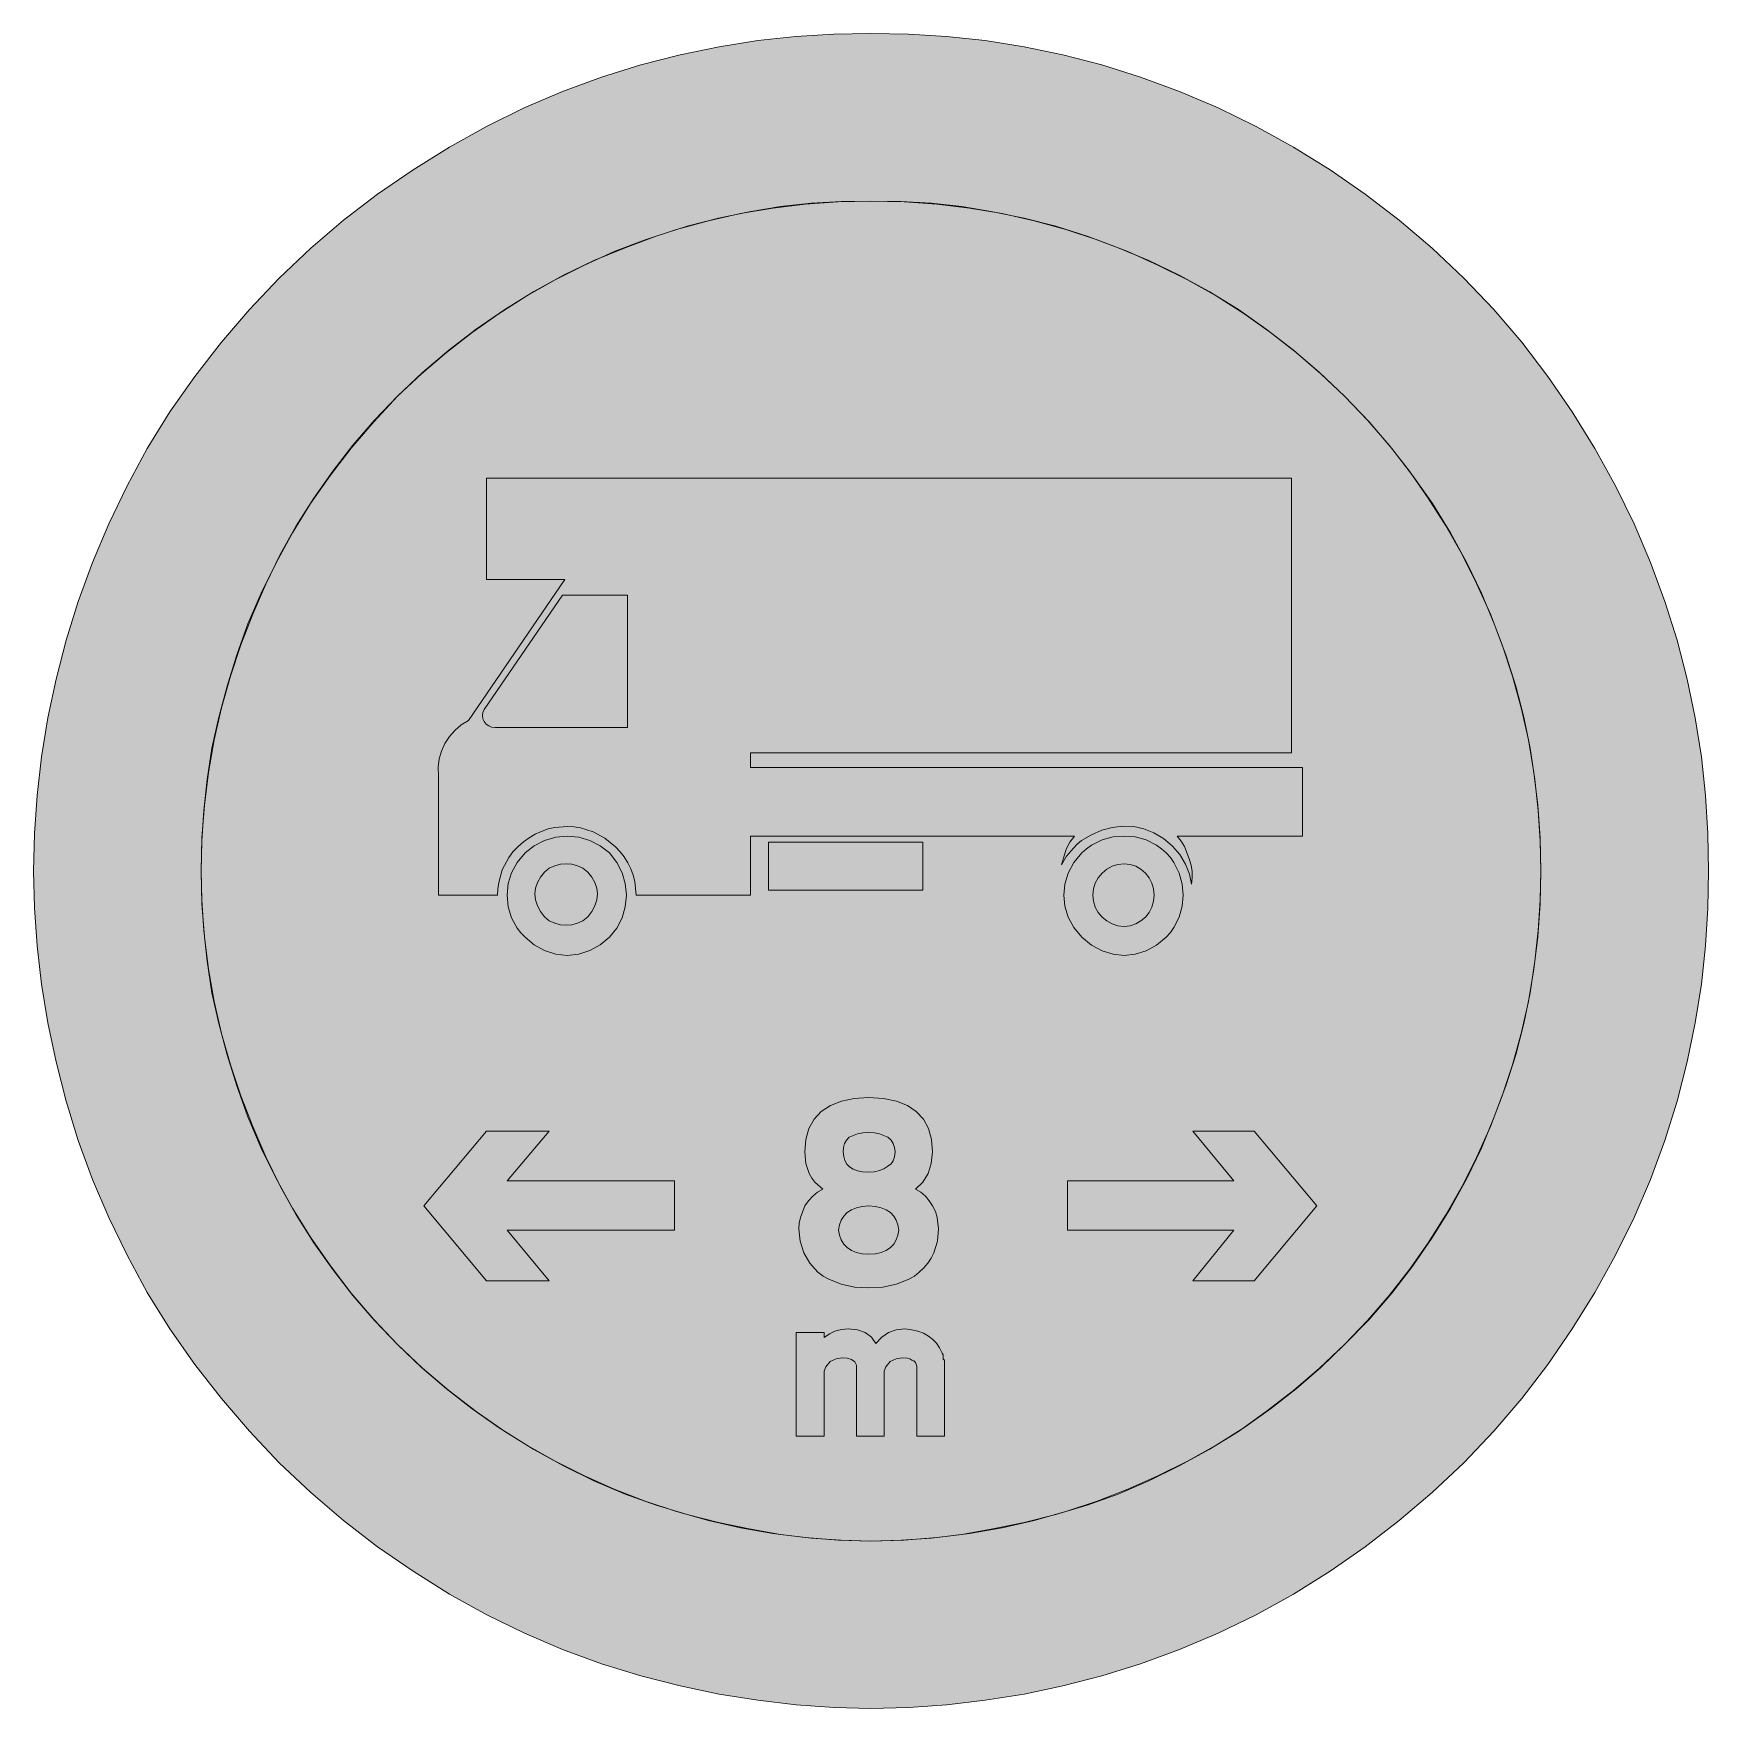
# Model space of a CAD drawing. Header units: metres. Extents: x 160 to 410, y 11 to 261.
import ezdxf

# ---------------------------------------------------------------- set-up
doc = ezdxf.new("R2010")
doc.units = ezdxf.units.M
for name, color, linetype, true_color in [('FILL_BLACK_000000', 7, 'Continuous', 0x000000), ('FILL_PINK_E1E1E1', 7, 'Continuous', 0xe1e1e1), ('STROKE_BLACK_000000', 7, 'Continuous', 0x000000)]:
    doc.layers.add(name, color=color, linetype=linetype, true_color=true_color)

msp = doc.modelspace()

# ---------------------------------------------------------------- hatches: boundary and pattern name
at = {"layer": 'FILL_BLACK_000000', "true_color": 0x000000}
h = msp.add_hatch(color=7, dxfattribs=at)
h.dxf.hatch_style = 1
h.paths.add_polyline_path([(409.41, 124.88), (408.8, 119.17), (407.88, 113.4), (406.66, 107.57), (405.16, 101.7), (403.35, 95.83), (401.22, 90), (398.76, 84.34), (395.98, 78.71), (392.89, 73.14), (389.52, 67.68), (385.87, 62.38), (381.96, 57.29), (377.77, 52.39), (373.32, 47.7), (368.6, 43.25), (363.67, 39.06), (358.56, 35.15), (353.34, 31.5), (347.88, 28.05), (342.29, 24.98), (336.61, 22.24), (330.84, 19.8), (325.03, 17.67), (319.23, 15.86), (313.42, 14.36), (307.62, 13.14), (301.79, 12.2), (296.1, 11.52), (290.43, 11.12), (284.76, 10.98), (279.25, 11.12), (273.6, 11.52), (267.84, 12.2), (262.08, 13.14), (256.25, 14.36), (250.38, 15.86), (244.51, 17.67), (238.68, 19.8), (233.02, 22.24), (227.38, 24.98), (221.82, 28.05), (216.36, 31.5), (211.06, 35.15), (205.96, 39.06), (201.07, 43.25), (196.38, 47.7), (191.92, 52.39), (187.72, 57.29), (183.75, 62.38), (180, 67.68), (176.66, 73.14), (173.63, 78.71), (170.91, 84.34), (168.48, 90), (166.35, 95.83), (164.54, 101.7), (163.04, 107.57), (161.82, 113.4), (160.87, 119.16), (160.2, 124.92), (159.79, 130.57), (159.66, 136.08), (159.79, 141.68), (160.2, 147.38), (160.87, 153.14), (161.82, 158.94), (163.04, 164.75), (164.54, 170.55), (166.35, 176.36), (168.48, 182.16), (170.91, 187.93), (173.63, 193.61), (176.66, 199.2), (180, 204.66), (183.75, 209.96), (187.72, 215.06), (191.92, 219.95), (196.38, 224.64), (201.07, 229.1), (205.96, 233.28), (211.06, 237.2), (216.36, 240.84), (221.8, 244.21), (227.32, 247.3), (232.94, 250.08), (238.68, 252.54), (244.51, 254.67), (250.38, 256.48), (256.25, 257.98), (262.08, 259.2), (267.85, 260.12), (273.55, 260.73), (279.19, 261.07), (284.76, 261.18), (290.36, 261.07), (296.05, 260.73), (301.82, 260.12), (307.62, 259.2), (313.42, 257.98), (319.23, 256.48), (325.03, 254.67), (330.84, 252.54), (336.61, 250.08), (342.29, 247.3), (347.88, 244.21), (353.34, 240.84), (358.56, 237.2), (363.67, 233.28), (368.6, 229.1), (373.32, 224.64), (377.77, 219.95), (381.96, 215.06), (385.87, 209.96), (389.52, 204.66), (392.89, 199.2), (395.98, 193.61), (398.76, 187.93), (401.22, 182.16), (403.35, 176.36), (405.16, 170.55), (406.66, 164.75), (407.88, 158.94), (408.8, 153.14), (409.41, 147.38), (409.75, 141.68), (409.86, 136.08), (409.75, 130.51), (409.41, 124.88)])
h.paths.add_polyline_path([(384.43, 145.13), (383.93, 149.75), (383.22, 154.44), (382.27, 159.06), (381.06, 163.71), (379.57, 168.36), (377.82, 172.98), (375.93, 177.56), (373.77, 182.12), (371.34, 186.6), (368.64, 190.98), (365.7, 195.13), (362.54, 199.19), (359.15, 203.16), (355.5, 207), (351.76, 210.54), (347.85, 213.89), (343.81, 217.02), (339.66, 219.96), (335.28, 222.66), (330.79, 225.09), (326.24, 227.25), (321.66, 229.14), (317.04, 230.9), (312.37, 232.38), (307.66, 233.6), (302.94, 234.54), (298.35, 235.32), (293.78, 235.82), (289.25, 236.08), (284.76, 236.16), (280.3, 236.08), (275.8, 235.82), (271.24, 235.32), (266.58, 234.54), (261.96, 233.6), (257.31, 232.38), (252.66, 230.9), (248.04, 229.14), (243.38, 227.25), (238.84, 225.09), (234.4, 222.66), (230.04, 219.96), (225.79, 217.02), (221.69, 213.89), (217.76, 210.54), (214.02, 207), (210.48, 203.18), (207.13, 199.26), (204, 195.2), (201.06, 190.98), (198.36, 186.6), (195.91, 182.12), (193.69, 177.56), (191.7, 172.98), (190.05, 168.36), (188.59, 163.71), (187.35, 159.06), (186.3, 154.44), (185.59, 149.75), (185.08, 145.13), (184.78, 140.57), (184.68, 136.08), (184.78, 131.7), (185.08, 127.19), (185.59, 122.59), (186.3, 117.9), (187.35, 113.28), (188.59, 108.63), (190.05, 103.98), (191.7, 99.36), (193.69, 94.7), (195.91, 90.16), (198.36, 85.72), (201.06, 81.36), (204, 77.11), (207.13, 73.01), (210.48, 69.08), (214.02, 65.34), (217.76, 61.8), (221.69, 58.46), (225.79, 55.32), (230.04, 52.38), (234.4, 49.68), (238.84, 47.23), (243.38, 45.01), (248.04, 43.02), (252.66, 41.37), (257.31, 39.94), (261.96, 38.74), (266.58, 37.8), (271.24, 36.99), (275.8, 36.43), (280.3, 36.1), (284.76, 36), (289.25, 36.1), (293.78, 36.43), (298.35, 36.99), (302.94, 37.8), (307.66, 38.74), (312.37, 39.94), (317.04, 41.37), (321.66, 43.02), (326.24, 45.01), (330.79, 47.23), (335.28, 49.68), (339.66, 52.38), (343.81, 55.32), (347.85, 58.46), (351.76, 61.8), (355.5, 65.34), (359.15, 69.08), (362.54, 73.01), (365.7, 77.11), (368.64, 81.36), (371.34, 85.72), (373.77, 90.16), (375.93, 94.7), (377.82, 99.36), (379.57, 103.98), (381.06, 108.63), (382.27, 113.28), (383.22, 117.9), (383.93, 122.59), (384.43, 127.19), (384.74, 131.7), (384.84, 136.08), (384.74, 140.57), (384.43, 145.13)], flags=16)
h = msp.add_hatch(color=7, dxfattribs=at)
h.dxf.hatch_style = 1
h.paths.add_polyline_path([(266.76, 151.56), (349.2, 151.56), (349.2, 141.3), (330.48, 141.3), (331.09, 140.56), (331.58, 139.73), (332.28, 137.88), (332.59, 136.94), (332.73, 135.99), (332.74, 135.05), (332.64, 134.1), (332.34, 135.61), (331.74, 137.12), (330.87, 138.56), (329.76, 139.86), (328.45, 140.94), (327.01, 141.77), (325.51, 142.37), (324, 142.74), (322.38, 142.77), (320.78, 142.58), (319.22, 142.16), (317.7, 141.48), (316.21, 140.63), (315.57, 140.11), (315, 139.5), (313.96, 138.31), (313.2, 136.98), (313.92, 139.32), (314.48, 140.38), (315.18, 141.3), (266.76, 141.3), (266.76, 132.48), (249.66, 132.48), (249.46, 134.49), (249.21, 135.47), (248.87, 136.42), (248.44, 137.32), (247.91, 138.18), (247.3, 138.96), (246.6, 139.68), (245.02, 140.99), (243.27, 141.95), (241.39, 142.54), (240.4, 142.69), (239.4, 142.74), (237.51, 142.58), (236.56, 142.36), (235.62, 142.02), (234.6, 141.58), (233.68, 141.05), (232.84, 140.43), (232.02, 139.68), (231.27, 138.94), (230.65, 138.11), (229.68, 136.26), (229.18, 134.37), (229.02, 133.43), (228.96, 132.48), (220.14, 132.48), (220.14, 150.3), (220.1, 151.57), (220.26, 152.81), (220.6, 154), (221.11, 155.12), (221.78, 156.15), (222.6, 157.08), (223.55, 157.9), (224.64, 158.58), (239.04, 179.64), (227.34, 179.64), (227.34, 194.76), (347.58, 194.76), (347.58, 153.72), (266.76, 153.72), (266.76, 151.56)])
h.paths.add_polyline_path([(226.98, 160.2), (226.78, 159.77), (226.71, 159.3), (226.78, 158.83), (226.98, 158.4), (227.28, 158.03), (227.65, 157.75), (228.09, 157.56), (228.6, 157.5), (248.4, 157.5), (248.4, 177.3), (238.68, 177.3), (226.98, 160.2)], flags=16)
h = msp.add_hatch(color=7, dxfattribs=at)
h.dxf.hatch_style = 1
h.paths.add_polyline_path([(247.57, 129.06), (246.78, 127.52), (245.7, 126.18), (244.29, 125.07), (242.75, 124.22), (241.12, 123.67), (239.4, 123.48), (237.66, 123.67), (235.98, 124.22), (234.44, 125.07), (233.1, 126.18), (232.47, 126.82), (231.92, 127.52), (231.07, 129.06), (230.57, 130.74), (230.4, 132.48), (230.57, 134.2), (231.07, 135.83), (231.92, 137.37), (233.1, 138.78), (234.44, 139.86), (235.98, 140.65), (237.66, 141.13), (239.4, 141.3), (241.12, 141.13), (242.75, 140.65), (244.29, 139.86), (245.7, 138.78), (246.78, 137.37), (247.57, 135.83), (248.05, 134.2), (248.22, 132.48), (248.05, 130.74), (247.57, 129.06)])
h.paths.add_polyline_path([(243.52, 134.35), (243.06, 135.17), (242.46, 135.9), (241.73, 136.48), (240.91, 136.87), (240.06, 137.09), (239.22, 137.16), (238.38, 137.09), (237.53, 136.87), (236.71, 136.48), (235.98, 135.9), (235.38, 135.17), (234.92, 134.35), (234.64, 133.5), (234.54, 132.66), (234.64, 131.75), (234.92, 130.88), (235.38, 130.05), (235.98, 129.24), (236.71, 128.66), (237.53, 128.27), (238.38, 128.05), (239.22, 127.98), (240.06, 128.05), (240.91, 128.27), (241.73, 128.66), (242.46, 129.24), (243.06, 130.05), (243.52, 130.88), (243.8, 131.75), (243.9, 132.66), (243.8, 133.5), (243.52, 134.35)], flags=16)
h = msp.add_hatch(color=7, dxfattribs=at)
h.dxf.hatch_style = 1
h.paths.add_polyline_path([(292.5, 140.4), (292.5, 133.2), (269.46, 133.2), (269.46, 140.4), (292.5, 140.4)])
h = msp.add_hatch(color=7, dxfattribs=at)
h.dxf.hatch_style = 1
h.paths.add_polyline_path([(330.79, 129.2), (330.01, 127.62), (329.49, 126.88), (328.86, 126.18), (327.42, 125), (325.84, 124.16), (324.2, 123.65), (322.56, 123.48), (320.92, 123.65), (319.27, 124.16), (317.7, 125), (316.26, 126.18), (315.08, 127.62), (314.23, 129.2), (313.73, 130.84), (313.56, 132.48), (313.73, 134.12), (314.23, 135.77), (315.08, 137.34), (316.26, 138.78), (316.96, 139.41), (317.7, 139.93), (319.27, 140.72), (320.92, 141.16), (322.56, 141.3), (324.2, 141.16), (325.84, 140.72), (327.42, 139.93), (328.16, 139.41), (328.86, 138.78), (329.49, 138.08), (330.01, 137.34), (330.79, 135.77), (331.24, 134.12), (331.38, 132.48), (331.24, 130.84), (330.79, 129.2)])
h.paths.add_polyline_path([(326.71, 134.27), (326.3, 135.07), (325.75, 135.77), (325.09, 136.34), (324.33, 136.78), (323.48, 137.06), (322.56, 137.16), (321.64, 137.06), (320.77, 136.78), (319.97, 136.34), (319.27, 135.77), (318.7, 135.07), (318.26, 134.27), (317.98, 133.4), (317.88, 132.48), (317.98, 131.56), (318.26, 130.69), (318.7, 129.89), (319.27, 129.2), (319.97, 128.62), (320.77, 128.18), (321.64, 127.9), (322.56, 127.8), (323.48, 127.9), (324.33, 128.18), (325.09, 128.62), (325.75, 129.2), (326.3, 129.89), (326.71, 130.69), (326.97, 131.56), (327.06, 132.48), (326.97, 133.4), (326.71, 134.27)], flags=16)
h = msp.add_hatch(color=7, dxfattribs=at)
h.dxf.hatch_style = 1
h.paths.add_polyline_path([(278.45, 75.09), (277.62, 75.57), (276.84, 76.14), (275.63, 77.48), (274.72, 79.04), (274.16, 80.77), (273.96, 82.62), (274.02, 83.46), (274.21, 84.33), (274.86, 86.04), (275.43, 86.81), (276.07, 87.5), (276.78, 88.09), (277.56, 88.56), (276.38, 89.61), (275.91, 90.21), (275.53, 90.88), (275.03, 92.38), (274.86, 94.14), (275.02, 95.99), (275.49, 97.61), (276.26, 99), (277.33, 100.15), (278.69, 101.05), (280.33, 101.71), (282.23, 102.11), (284.4, 102.24), (286.62, 102.11), (288.55, 101.71), (290.19, 101.05), (291.53, 100.15), (292.58, 99), (293.34, 97.61), (293.79, 95.99), (293.94, 94.14), (293.77, 92.38), (293.29, 90.88), (292.5, 89.61), (291.42, 88.56), (292.19, 88.09), (292.88, 87.5), (293.47, 86.81), (293.94, 86.04), (294.38, 85.2), (294.66, 84.33), (294.84, 82.62), (294.67, 80.77), (294.14, 79.04), (293.74, 78.24), (293.25, 77.48), (292.65, 76.78), (291.96, 76.14), (291.24, 75.57), (290.42, 75.09), (288.58, 74.36), (286.54, 73.94), (284.4, 73.8), (282.28, 73.94), (280.28, 74.36), (278.45, 75.09)])
h.paths.add_polyline_path([(287.04, 79.41), (287.66, 79.83), (288.16, 80.35), (288.53, 80.97), (288.77, 81.67), (288.9, 82.44), (288.77, 83.21), (288.53, 83.91), (288.16, 84.53), (287.66, 85.05), (287.04, 85.47), (286.29, 85.78), (285.41, 85.97), (284.4, 86.04), (283.44, 85.97), (282.58, 85.78), (281.84, 85.47), (281.2, 85.05), (280.69, 84.53), (280.3, 83.91), (280.03, 83.21), (279.9, 82.44), (280.03, 81.67), (280.3, 80.97), (280.69, 80.35), (281.2, 79.83), (281.84, 79.41), (282.58, 79.1), (283.44, 78.91), (284.4, 78.84), (285.41, 78.91), (286.29, 79.1), (287.04, 79.41)], flags=16)
h.paths.add_polyline_path([(286.04, 91.33), (286.7, 91.61), (287.28, 91.98), (287.75, 92.32), (288.09, 92.79), (288.29, 93.4), (288.36, 94.14), (288.29, 94.78), (288.09, 95.36), (287.75, 95.86), (287.28, 96.3), (286.04, 96.8), (285.28, 96.96), (284.4, 97.02), (283.52, 96.96), (282.76, 96.8), (281.52, 96.3), (281.08, 95.86), (280.8, 95.36), (280.66, 94.78), (280.62, 94.14), (280.68, 93.44), (280.86, 92.83), (281.15, 92.3), (281.56, 91.87), (282.1, 91.53), (282.75, 91.28), (283.51, 91.13), (284.4, 91.08), (285.28, 91.14), (286.04, 91.33)], flags=16)
h = msp.add_hatch(color=7, dxfattribs=at)
h.dxf.hatch_style = 1
h.paths.add_polyline_path([(236.7, 97.2), (230.4, 89.82), (255.42, 89.82), (255.42, 82.44), (230.4, 82.44), (236.7, 74.88), (227.34, 74.88), (217.98, 86.04), (227.34, 97.2), (236.7, 97.2)])
h = msp.add_hatch(color=7, dxfattribs=at)
h.dxf.hatch_style = 1
h.paths.add_polyline_path([(351.36, 86.04), (342, 74.88), (332.82, 74.88), (338.94, 82.44), (314.1, 82.44), (314.1, 89.82), (338.94, 89.82), (332.82, 97.2), (342, 97.2), (351.36, 86.04)])
h = msp.add_hatch(color=7, dxfattribs=at)
h.dxf.hatch_style = 1
h.paths.add_polyline_path([(282.6, 51.66), (282.6, 62.28), (282.34, 62.75), (281.86, 63.09), (281.21, 63.29), (280.44, 63.36), (279.54, 63.23), (278.64, 62.82), (277.99, 62.03), (277.74, 61.38), (277.74, 51.66), (273.6, 51.66), (273.6, 67.14), (277.74, 67.14), (277.74, 66.42), (278.55, 66.94), (279.36, 67.32), (280.35, 67.57), (281.34, 67.68), (282.72, 67.55), (283.88, 67.14), (284.81, 66.47), (285.48, 65.52), (286.36, 66.47), (287.37, 67.14), (288.52, 67.55), (289.8, 67.68), (290.83, 67.56), (291.76, 67.35), (292.59, 67.03), (293.33, 66.62), (293.98, 66.12), (294.53, 65.53), (295, 64.85), (295.38, 64.08), (295.54, 63.81), (295.56, 63.54), (295.56, 63.36), (295.56, 63.18), (295.72, 63), (295.74, 62.82), (295.74, 51.66), (291.6, 51.66), (291.6, 62.1), (291.42, 62.64), (291.15, 62.89), (290.88, 63), (290.58, 63.21), (290.23, 63.32), (289.44, 63.36), (288.54, 63.23), (287.64, 62.82), (286.99, 62.03), (286.74, 61.38), (286.74, 51.66), (282.6, 51.66)])
at = {"layer": 'FILL_PINK_E1E1E1', "true_color": 0xe1e1e1}
h = msp.add_hatch(color=7, dxfattribs=at)
h.dxf.hatch_style = 1
h.paths.add_polyline_path([(384.72, 131.16), (384.37, 126.27), (383.78, 121.41), (382.95, 116.6), (381.89, 111.83), (380.59, 107.12), (379.05, 102.48), (377.28, 97.92), (375.28, 93.39), (373.07, 88.98), (370.64, 84.7), (368.01, 80.55), (365.18, 76.53), (362.14, 72.66), (358.92, 68.93), (355.5, 65.34), (351.97, 61.93), (348.29, 58.73), (344.44, 55.72), (340.45, 52.92), (336.31, 50.32), (332.04, 47.93), (327.63, 45.73), (323.1, 43.74), (318.53, 41.96), (313.87, 40.4), (309.13, 39.08), (304.33, 37.98), (299.49, 37.12), (294.6, 36.5), (289.69, 36.13), (284.76, 36), (279.84, 36.13), (274.95, 36.5), (270.08, 37.12), (265.25, 37.98), (260.47, 39.08), (255.73, 40.4), (251.04, 41.96), (246.42, 43.74), (241.95, 45.73), (237.59, 47.93), (233.34, 50.32), (229.21, 52.92), (225.2, 55.72), (221.34, 58.73), (217.6, 61.93), (214.02, 65.34), (210.6, 68.93), (207.38, 72.66), (204.35, 76.53), (201.53, 80.55), (198.92, 84.7), (196.53, 88.98), (194.36, 93.39), (192.42, 97.92), (190.64, 102.48), (189.08, 107.12), (187.76, 111.83), (186.66, 116.6), (185.8, 121.41), (185.18, 126.27), (184.81, 131.16), (184.68, 136.08), (184.81, 141.01), (185.18, 145.92), (185.8, 150.81), (186.66, 155.66), (187.76, 160.45), (189.08, 165.19), (190.64, 169.85), (192.42, 174.42), (194.36, 178.95), (196.53, 183.36), (198.92, 187.64), (201.53, 191.79), (204.35, 195.81), (207.38, 199.68), (210.6, 203.41), (214.02, 207), (217.6, 210.36), (221.34, 213.54), (225.2, 216.54), (229.21, 219.35), (233.34, 221.97), (237.59, 224.39), (241.95, 226.6), (246.42, 228.6), (251.04, 230.37), (255.73, 231.91), (260.47, 233.21), (265.25, 234.27), (270.08, 235.1), (274.95, 235.69), (279.84, 236.04), (284.76, 236.16), (289.69, 236.04), (294.6, 235.69), (299.49, 235.1), (304.33, 234.27), (309.13, 233.21), (313.87, 231.91), (318.53, 230.37), (323.1, 228.6), (327.63, 226.6), (332.04, 224.39), (336.31, 221.97), (340.45, 219.35), (344.44, 216.54), (348.29, 213.54), (351.97, 210.36), (355.5, 207), (358.92, 203.41), (362.14, 199.68), (365.18, 195.81), (368.01, 191.79), (370.64, 187.64), (373.07, 183.36), (375.28, 178.95), (377.28, 174.42), (379.05, 169.85), (380.59, 165.19), (381.89, 160.45), (382.95, 155.66), (383.78, 150.81), (384.37, 145.92), (384.72, 141.01), (384.84, 136.08), (384.72, 131.16)])

# ---------------------------------------------------------------- linework, layer by layer
at = {"layer": 'FILL_BLACK_000000', "lineweight": 0, "true_color": 0x000000}
for points in [[(409.41, 124.88), (408.8, 119.17), (407.88, 113.4), (406.66, 107.57), (405.16, 101.7), (403.35, 95.83), (401.22, 90), (398.76, 84.34), (395.98, 78.71), (392.89, 73.14), (389.52, 67.68), (385.87, 62.38), (381.96, 57.29), (377.77, 52.39), (373.32, 47.7), (368.6, 43.25), (363.67, 39.06), (358.56, 35.15), (353.34, 31.5), (347.88, 28.05), (342.29, 24.98), (336.61, 22.24), (330.84, 19.8), (325.03, 17.67), (319.23, 15.86), (313.42, 14.36), (307.62, 13.14), (301.79, 12.2), (296.1, 11.52), (290.43, 11.12), (284.76, 10.98), (279.25, 11.12), (273.6, 11.52), (267.84, 12.2), (262.08, 13.14), (256.25, 14.36), (250.38, 15.86), (244.51, 17.67), (238.68, 19.8), (233.02, 22.24), (227.38, 24.98), (221.82, 28.05), (216.36, 31.5), (211.06, 35.15), (205.96, 39.06), (201.07, 43.25), (196.38, 47.7), (191.92, 52.39), (187.72, 57.29), (183.75, 62.38), (180, 67.68), (176.66, 73.14), (173.63, 78.71), (170.91, 84.34), (168.48, 90), (166.35, 95.83), (164.54, 101.7), (163.04, 107.57), (161.82, 113.4), (160.87, 119.16), (160.2, 124.92), (159.79, 130.57), (159.66, 136.08), (159.79, 141.68), (160.2, 147.38), (160.87, 153.14), (161.82, 158.94), (163.04, 164.75), (164.54, 170.55), (166.35, 176.36), (168.48, 182.16), (170.91, 187.93), (173.63, 193.61), (176.66, 199.2), (180, 204.66), (183.75, 209.96), (187.72, 215.06), (191.92, 219.95), (196.38, 224.64), (201.07, 229.1), (205.96, 233.28), (211.06, 237.2), (216.36, 240.84), (221.8, 244.21), (227.32, 247.3), (232.94, 250.08), (238.68, 252.54), (244.51, 254.67), (250.38, 256.48), (256.25, 257.98), (262.08, 259.2), (267.85, 260.12), (273.55, 260.73), (279.19, 261.07), (284.76, 261.18), (290.36, 261.07), (296.05, 260.73), (301.82, 260.12), (307.62, 259.2), (313.42, 257.98), (319.23, 256.48), (325.03, 254.67), (330.84, 252.54), (336.61, 250.08), (342.29, 247.3), (347.88, 244.21), (353.34, 240.84), (358.56, 237.2), (363.67, 233.28), (368.6, 229.1), (373.32, 224.64), (377.77, 219.95), (381.96, 215.06), (385.87, 209.96), (389.52, 204.66), (392.89, 199.2), (395.98, 193.61), (398.76, 187.93), (401.22, 182.16), (403.35, 176.36), (405.16, 170.55), (406.66, 164.75), (407.88, 158.94), (408.8, 153.14), (409.41, 147.38), (409.75, 141.68), (409.86, 136.08), (409.75, 130.51)], [(384.43, 145.13), (383.93, 149.75), (383.22, 154.44), (382.27, 159.06), (381.06, 163.71), (379.57, 168.36), (377.82, 172.98), (375.93, 177.56), (373.77, 182.12), (371.34, 186.6), (368.64, 190.98), (365.7, 195.13), (362.54, 199.19), (359.15, 203.16), (355.5, 207), (351.76, 210.54), (347.85, 213.89), (343.81, 217.02), (339.66, 219.96), (335.28, 222.66), (330.79, 225.09), (326.24, 227.25), (321.66, 229.14), (317.04, 230.9), (312.37, 232.38), (307.66, 233.6), (302.94, 234.54), (298.35, 235.32), (293.78, 235.82), (289.25, 236.08), (284.76, 236.16), (280.3, 236.08), (275.8, 235.82), (271.24, 235.32), (266.58, 234.54), (261.96, 233.6), (257.31, 232.38), (252.66, 230.9), (248.04, 229.14), (243.38, 227.25), (238.84, 225.09), (234.4, 222.66), (230.04, 219.96), (225.79, 217.02), (221.69, 213.89), (217.76, 210.54), (214.02, 207), (210.48, 203.18), (207.13, 199.26), (204, 195.2), (201.06, 190.98), (198.36, 186.6), (195.91, 182.12), (193.69, 177.56), (191.7, 172.98), (190.05, 168.36), (188.59, 163.71), (187.35, 159.06), (186.3, 154.44), (185.59, 149.75), (185.08, 145.13), (184.78, 140.57), (184.68, 136.08), (184.78, 131.7), (185.08, 127.19), (185.59, 122.59), (186.3, 117.9), (187.35, 113.28), (188.59, 108.63), (190.05, 103.98), (191.7, 99.36), (193.69, 94.7), (195.91, 90.16), (198.36, 85.72), (201.06, 81.36), (204, 77.11), (207.13, 73.01), (210.48, 69.08), (214.02, 65.34), (217.76, 61.8), (221.69, 58.46), (225.79, 55.32), (230.04, 52.38), (234.4, 49.68), (238.84, 47.23), (243.38, 45.01), (248.04, 43.02), (252.66, 41.37), (257.31, 39.94), (261.96, 38.74), (266.58, 37.8), (271.24, 36.99), (275.8, 36.43), (280.3, 36.1), (284.76, 36), (289.25, 36.1), (293.78, 36.43), (298.35, 36.99), (302.94, 37.8), (307.66, 38.74), (312.37, 39.94), (317.04, 41.37), (321.66, 43.02), (326.24, 45.01), (330.79, 47.23), (335.28, 49.68), (339.66, 52.38), (343.81, 55.32), (347.85, 58.46), (351.76, 61.8), (355.5, 65.34), (359.15, 69.08), (362.54, 73.01), (365.7, 77.11), (368.64, 81.36), (371.34, 85.72), (373.77, 90.16), (375.93, 94.7), (377.82, 99.36), (379.57, 103.98), (381.06, 108.63), (382.27, 113.28), (383.22, 117.9), (383.93, 122.59), (384.43, 127.19), (384.74, 131.7), (384.84, 136.08), (384.74, 140.57)], [(266.76, 151.56), (349.2, 151.56), (349.2, 141.3), (330.48, 141.3), (331.09, 140.56), (331.58, 139.73), (332.28, 137.88), (332.59, 136.94), (332.73, 135.99), (332.74, 135.05), (332.64, 134.1), (332.34, 135.61), (331.74, 137.12), (330.87, 138.56), (329.76, 139.86), (328.45, 140.94), (327.01, 141.77), (325.51, 142.37), (324, 142.74), (322.38, 142.77), (320.78, 142.58), (319.22, 142.16), (317.7, 141.48), (316.21, 140.63), (315.57, 140.11), (315, 139.5), (313.96, 138.31), (313.2, 136.98), (313.92, 139.32), (314.48, 140.38), (315.18, 141.3), (266.76, 141.3), (266.76, 132.48), (249.66, 132.48), (249.46, 134.49), (249.21, 135.47), (248.87, 136.42), (248.44, 137.32), (247.91, 138.18), (247.3, 138.96), (246.6, 139.68), (245.02, 140.99), (243.27, 141.95), (241.39, 142.54), (240.4, 142.69), (239.4, 142.74), (237.51, 142.58), (236.56, 142.36), (235.62, 142.02), (234.6, 141.58), (233.68, 141.05), (232.84, 140.43), (232.02, 139.68), (231.27, 138.94), (230.65, 138.11), (229.68, 136.26), (229.18, 134.37), (229.02, 133.43), (228.96, 132.48), (220.14, 132.48), (220.14, 150.3), (220.1, 151.57), (220.26, 152.81), (220.6, 154), (221.11, 155.12), (221.78, 156.15), (222.6, 157.08), (223.55, 157.9), (224.64, 158.58), (239.04, 179.64), (227.34, 179.64), (227.34, 194.76), (347.58, 194.76), (347.58, 153.72), (266.76, 153.72)], [(226.98, 160.2), (226.78, 159.77), (226.71, 159.3), (226.78, 158.83), (226.98, 158.4), (227.28, 158.03), (227.65, 157.75), (228.09, 157.56), (228.6, 157.5), (248.4, 157.5), (248.4, 177.3), (238.68, 177.3)], [(247.57, 129.06), (246.78, 127.52), (245.7, 126.18), (244.29, 125.07), (242.75, 124.22), (241.12, 123.67), (239.4, 123.48), (237.66, 123.67), (235.98, 124.22), (234.44, 125.07), (233.1, 126.18), (232.47, 126.82), (231.92, 127.52), (231.07, 129.06), (230.57, 130.74), (230.4, 132.48), (230.57, 134.2), (231.07, 135.83), (231.92, 137.37), (233.1, 138.78), (234.44, 139.86), (235.98, 140.65), (237.66, 141.13), (239.4, 141.3), (241.12, 141.13), (242.75, 140.65), (244.29, 139.86), (245.7, 138.78), (246.78, 137.37), (247.57, 135.83), (248.05, 134.2), (248.22, 132.48), (248.05, 130.74)], [(292.5, 140.4), (292.5, 133.2), (269.46, 133.2), (269.46, 140.4)], [(330.79, 129.2), (330.01, 127.62), (329.49, 126.88), (328.86, 126.18), (327.42, 125), (325.84, 124.16), (324.2, 123.65), (322.56, 123.48), (320.92, 123.65), (319.27, 124.16), (317.7, 125), (316.26, 126.18), (315.08, 127.62), (314.23, 129.2), (313.73, 130.84), (313.56, 132.48), (313.73, 134.12), (314.23, 135.77), (315.08, 137.34), (316.26, 138.78), (316.96, 139.41), (317.7, 139.93), (319.27, 140.72), (320.92, 141.16), (322.56, 141.3), (324.2, 141.16), (325.84, 140.72), (327.42, 139.93), (328.16, 139.41), (328.86, 138.78), (329.49, 138.08), (330.01, 137.34), (330.79, 135.77), (331.24, 134.12), (331.38, 132.48), (331.24, 130.84)], [(243.52, 134.35), (243.06, 135.17), (242.46, 135.9), (241.73, 136.48), (240.91, 136.87), (240.06, 137.09), (239.22, 137.16), (238.38, 137.09), (237.53, 136.87), (236.71, 136.48), (235.98, 135.9), (235.38, 135.17), (234.92, 134.35), (234.64, 133.5), (234.54, 132.66), (234.64, 131.75), (234.92, 130.88), (235.38, 130.05), (235.98, 129.24), (236.71, 128.66), (237.53, 128.27), (238.38, 128.05), (239.22, 127.98), (240.06, 128.05), (240.91, 128.27), (241.73, 128.66), (242.46, 129.24), (243.06, 130.05), (243.52, 130.88), (243.8, 131.75), (243.9, 132.66), (243.8, 133.5)], [(326.71, 134.27), (326.3, 135.07), (325.75, 135.77), (325.09, 136.34), (324.33, 136.78), (323.48, 137.06), (322.56, 137.16), (321.64, 137.06), (320.77, 136.78), (319.97, 136.34), (319.27, 135.77), (318.7, 135.07), (318.26, 134.27), (317.98, 133.4), (317.88, 132.48), (317.98, 131.56), (318.26, 130.69), (318.7, 129.89), (319.27, 129.2), (319.97, 128.62), (320.77, 128.18), (321.64, 127.9), (322.56, 127.8), (323.48, 127.9), (324.33, 128.18), (325.09, 128.62), (325.75, 129.2), (326.3, 129.89), (326.71, 130.69), (326.97, 131.56), (327.06, 132.48), (326.97, 133.4)], [(278.45, 75.09), (277.62, 75.57), (276.84, 76.14), (275.63, 77.48), (274.72, 79.04), (274.16, 80.77), (273.96, 82.62), (274.02, 83.46), (274.21, 84.33), (274.86, 86.04), (275.43, 86.81), (276.07, 87.5), (276.78, 88.09), (277.56, 88.56), (276.38, 89.61), (275.91, 90.21), (275.53, 90.88), (275.03, 92.38), (274.86, 94.14), (275.02, 95.99), (275.49, 97.61), (276.26, 99), (277.33, 100.15), (278.69, 101.05), (280.33, 101.71), (282.23, 102.11), (284.4, 102.24), (286.62, 102.11), (288.55, 101.71), (290.19, 101.05), (291.53, 100.15), (292.58, 99), (293.34, 97.61), (293.79, 95.99), (293.94, 94.14), (293.77, 92.38), (293.29, 90.88), (292.5, 89.61), (291.42, 88.56), (292.19, 88.09), (292.88, 87.5), (293.47, 86.81), (293.94, 86.04), (294.38, 85.2), (294.66, 84.33), (294.84, 82.62), (294.67, 80.77), (294.14, 79.04), (293.74, 78.24), (293.25, 77.48), (292.65, 76.78), (291.96, 76.14), (291.24, 75.57), (290.42, 75.09), (288.58, 74.36), (286.54, 73.94), (284.4, 73.8), (282.28, 73.94), (280.28, 74.36)], [(236.7, 97.2), (230.4, 89.82), (255.42, 89.82), (255.42, 82.44), (230.4, 82.44), (236.7, 74.88), (227.34, 74.88), (217.98, 86.04), (227.34, 97.2)], [(286.04, 91.33), (286.7, 91.61), (287.28, 91.98), (287.75, 92.32), (288.09, 92.79), (288.29, 93.4), (288.36, 94.14), (288.29, 94.78), (288.09, 95.36), (287.75, 95.86), (287.28, 96.3), (286.04, 96.8), (285.28, 96.96), (284.4, 97.02), (283.52, 96.96), (282.76, 96.8), (281.52, 96.3), (281.08, 95.86), (280.8, 95.36), (280.66, 94.78), (280.62, 94.14), (280.68, 93.44), (280.86, 92.83), (281.15, 92.3), (281.56, 91.87), (282.1, 91.53), (282.75, 91.28), (283.51, 91.13), (284.4, 91.08), (285.28, 91.14)], [(351.36, 86.04), (342, 74.88), (332.82, 74.88), (338.94, 82.44), (314.1, 82.44), (314.1, 89.82), (338.94, 89.82), (332.82, 97.2), (342, 97.2)], [(287.04, 79.41), (287.66, 79.83), (288.16, 80.35), (288.53, 80.97), (288.77, 81.67), (288.9, 82.44), (288.77, 83.21), (288.53, 83.91), (288.16, 84.53), (287.66, 85.05), (287.04, 85.47), (286.29, 85.78), (285.41, 85.97), (284.4, 86.04), (283.44, 85.97), (282.58, 85.78), (281.84, 85.47), (281.2, 85.05), (280.69, 84.53), (280.3, 83.91), (280.03, 83.21), (279.9, 82.44), (280.03, 81.67), (280.3, 80.97), (280.69, 80.35), (281.2, 79.83), (281.84, 79.41), (282.58, 79.1), (283.44, 78.91), (284.4, 78.84), (285.41, 78.91), (286.29, 79.1)], [(282.6, 51.66), (282.6, 62.28), (282.34, 62.75), (281.86, 63.09), (281.21, 63.29), (280.44, 63.36), (279.54, 63.23), (278.64, 62.82), (277.99, 62.03), (277.74, 61.38), (277.74, 51.66), (273.6, 51.66), (273.6, 67.14), (277.74, 67.14), (277.74, 66.42), (278.55, 66.94), (279.36, 67.32), (280.35, 67.57), (281.34, 67.68), (282.72, 67.55), (283.88, 67.14), (284.81, 66.47), (285.48, 65.52), (286.36, 66.47), (287.37, 67.14), (288.52, 67.55), (289.8, 67.68), (290.83, 67.56), (291.76, 67.35), (292.59, 67.03), (293.33, 66.62), (293.98, 66.12), (294.53, 65.53), (295, 64.85), (295.38, 64.08), (295.54, 63.81), (295.56, 63.54), (295.56, 63.36), (295.56, 63.18), (295.72, 63), (295.74, 62.82), (295.74, 51.66), (291.6, 51.66), (291.6, 62.1), (291.42, 62.64), (291.15, 62.89), (290.88, 63), (290.58, 63.21), (290.23, 63.32), (289.44, 63.36), (288.54, 63.23), (287.64, 62.82), (286.99, 62.03), (286.74, 61.38), (286.74, 51.66)]]:
    msp.add_lwpolyline(points, close=True, dxfattribs=at)
at = {"layer": 'FILL_PINK_E1E1E1', "lineweight": 0, "true_color": 0xe1e1e1}
msp.add_lwpolyline([(384.72, 131.16), (384.37, 126.27), (383.78, 121.41), (382.95, 116.6), (381.89, 111.83), (380.59, 107.12), (379.05, 102.48), (377.28, 97.92), (375.28, 93.39), (373.07, 88.98), (370.64, 84.7), (368.01, 80.55), (365.18, 76.53), (362.14, 72.66), (358.92, 68.93), (355.5, 65.34), (351.97, 61.93), (348.29, 58.73), (344.44, 55.72), (340.45, 52.92), (336.31, 50.32), (332.04, 47.93), (327.63, 45.73), (323.1, 43.74), (318.53, 41.96), (313.87, 40.4), (309.13, 39.08), (304.33, 37.98), (299.49, 37.12), (294.6, 36.5), (289.69, 36.13), (284.76, 36), (279.84, 36.13), (274.95, 36.5), (270.08, 37.12), (265.25, 37.98), (260.47, 39.08), (255.73, 40.4), (251.04, 41.96), (246.42, 43.74), (241.95, 45.73), (237.59, 47.93), (233.34, 50.32), (229.21, 52.92), (225.2, 55.72), (221.34, 58.73), (217.6, 61.93), (214.02, 65.34), (210.6, 68.93), (207.38, 72.66), (204.35, 76.53), (201.53, 80.55), (198.92, 84.7), (196.53, 88.98), (194.36, 93.39), (192.42, 97.92), (190.64, 102.48), (189.08, 107.12), (187.76, 111.83), (186.66, 116.6), (185.8, 121.41), (185.18, 126.27), (184.81, 131.16), (184.68, 136.08), (184.81, 141.01), (185.18, 145.92), (185.8, 150.81), (186.66, 155.66), (187.76, 160.45), (189.08, 165.19), (190.64, 169.85), (192.42, 174.42), (194.36, 178.95), (196.53, 183.36), (198.92, 187.64), (201.53, 191.79), (204.35, 195.81), (207.38, 199.68), (210.6, 203.41), (214.02, 207), (217.6, 210.36), (221.34, 213.54), (225.2, 216.54), (229.21, 219.35), (233.34, 221.97), (237.59, 224.39), (241.95, 226.6), (246.42, 228.6), (251.04, 230.37), (255.73, 231.91), (260.47, 233.21), (265.25, 234.27), (270.08, 235.1), (274.95, 235.69), (279.84, 236.04), (284.76, 236.16), (289.69, 236.04), (294.6, 235.69), (299.49, 235.1), (304.33, 234.27), (309.13, 233.21), (313.87, 231.91), (318.53, 230.37), (323.1, 228.6), (327.63, 226.6), (332.04, 224.39), (336.31, 221.97), (340.45, 219.35), (344.44, 216.54), (348.29, 213.54), (351.97, 210.36), (355.5, 207), (358.92, 203.41), (362.14, 199.68), (365.18, 195.81), (368.01, 191.79), (370.64, 187.64), (373.07, 183.36), (375.28, 178.95), (377.28, 174.42), (379.05, 169.85), (380.59, 165.19), (381.89, 160.45), (382.95, 155.66), (383.78, 150.81), (384.37, 145.92), (384.72, 141.01), (384.84, 136.08)], close=True, dxfattribs=at)
at = {"layer": 'STROKE_BLACK_000000', "lineweight": 0, "true_color": 0x000000}
for points in [[(227.34, 97.2), (236.7, 97.2), (230.4, 89.82), (255.42, 89.82), (255.42, 82.44), (230.4, 82.44), (236.7, 74.88), (227.34, 74.88), (217.98, 86.04), (227.34, 97.2)], [(342, 97.2), (332.82, 97.2), (338.94, 89.82), (314.1, 89.82), (314.1, 82.44), (338.94, 82.44), (332.82, 74.88), (342, 74.88), (351.36, 86.04), (342, 97.2)]]:
    msp.add_lwpolyline(points, dxfattribs=at)

doc.saveas('drawing.dxf')
